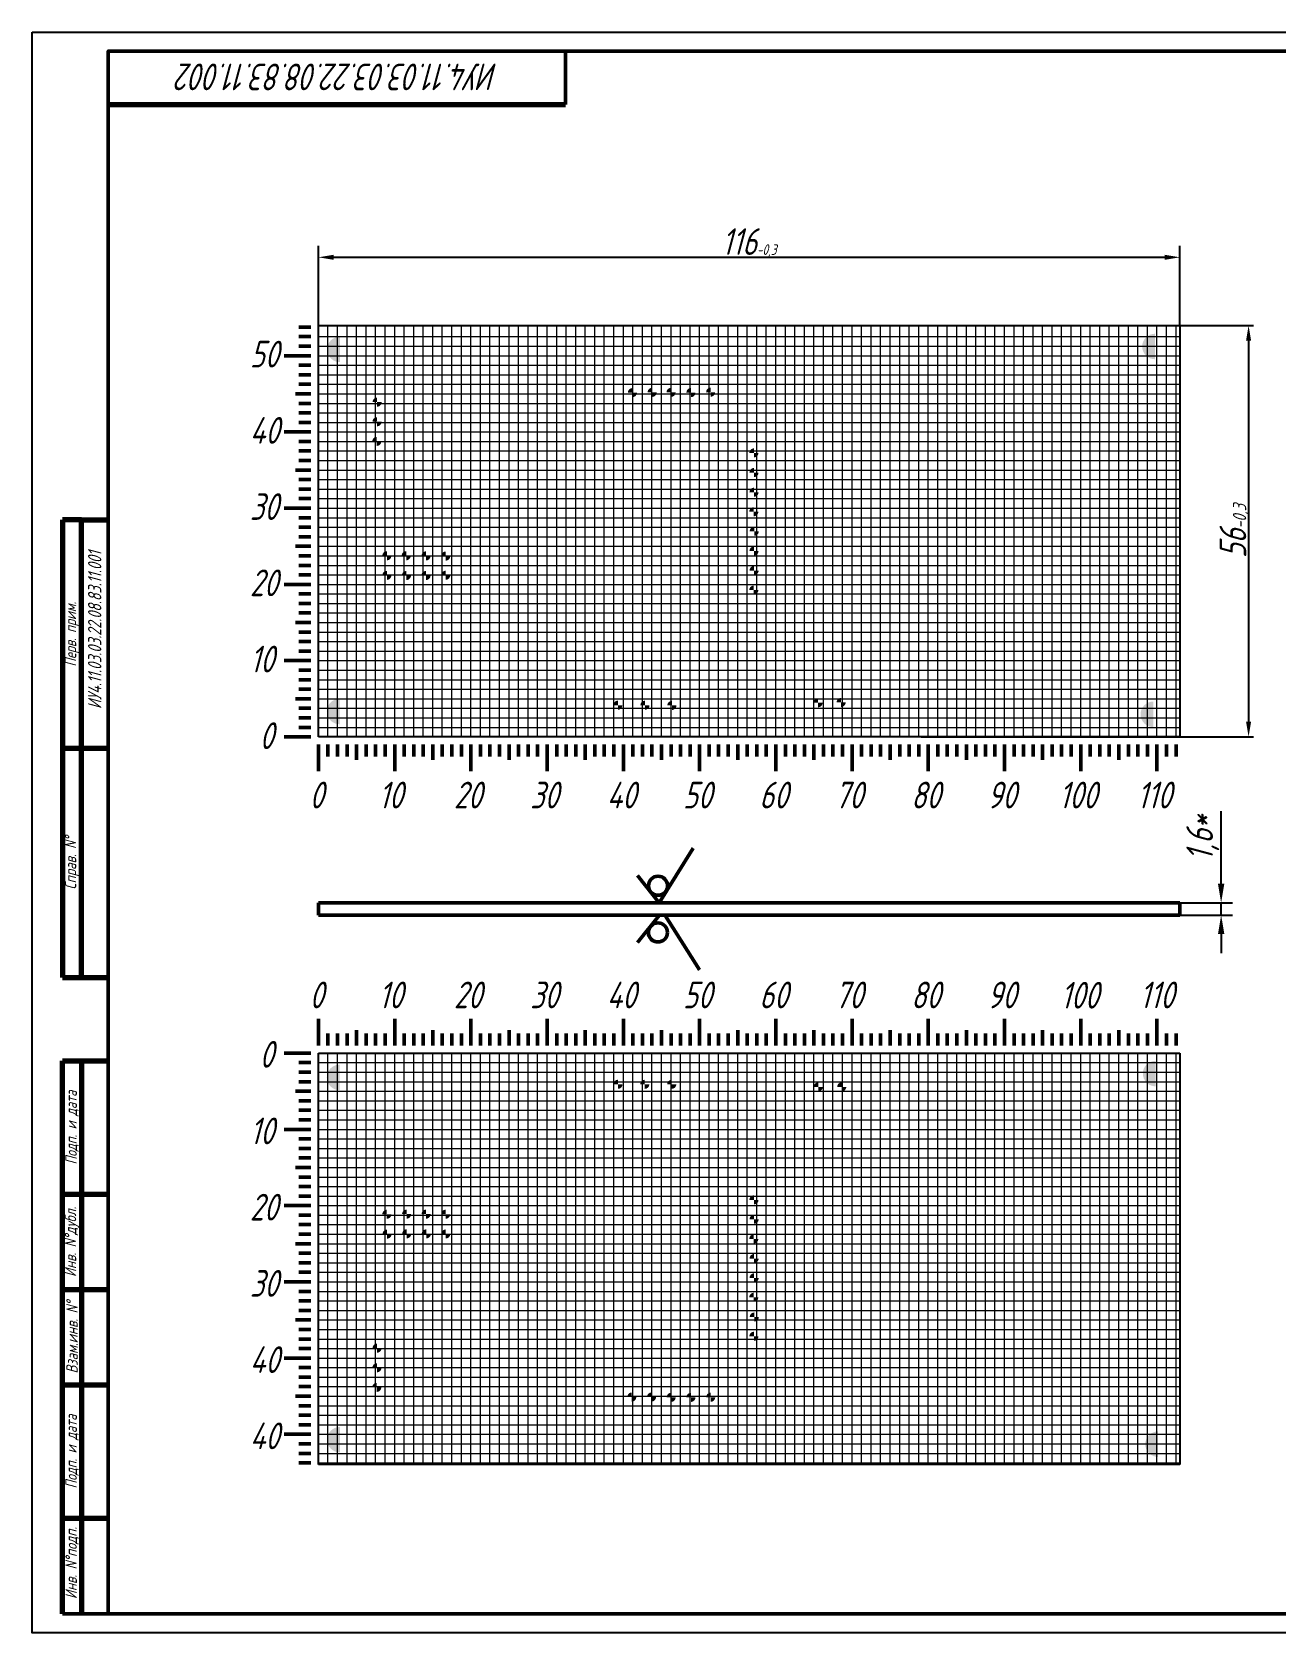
# Model space of a CAD drawing. Header units: millimetres. Extents: x -194 to 1085, y -28 to 392.
# Drawn here: x 490.9 to 817.3, y -28 to 392 of the extents above; entities that cross this region are included whole.
import ezdxf

# ---------------------------------------------------------------- set-up
doc = ezdxf.new("R2010")
doc.units = ezdxf.units.MM
doc.layers.add('FORM', color=5, linetype='Continuous')
doc.layers.add('Format', color=7, linetype='Continuous', lineweight=50)
doc.layers.add('Tonk', color=7, linetype='Continuous', lineweight=15)
doc.styles.get("Standard").update_dxf_attribs({"font": '', "width": 0.8, "oblique": 15})
doc.styles.get('Standard').set_extended_font_data('GOST type B')
doc.dimstyles.new('ISO-25', dxfattribs={"dimtxt": 3.5, "dimasz": 4, "dimexe": 1.25, "dimexo": 0, "dimtad": 1, "dimtxsty": 'Standard', "dimcen": 2.5, "dimadec": 0, "dimazin": 0, "dimtfac": 1, "dimtmove": 0, "dimatfit": 3, "dimfxl": 1, "dimarcsym": 0})
doc.dimstyles.new('Pre', dxfattribs={"dimtxt": 3.5, "dimasz": 1.5, "dimexe": 3, "dimexo": 0, "dimtad": 1, "dimtxsty": 'Standard', "dimcen": 2.5, "dimadec": 0, "dimazin": 0, "dimtfac": 1, "dimtmove": 0, "dimatfit": 3, "dimfxl": 1, "dimarcsym": 0})
picture_1 = doc.add_image_def('image1.jpg', size_in_pixel=(1317, 629))
picture_2 = doc.add_image_def('image2.jpg', size_in_pixel=(1317, 629))

# ---------------------------------------------------------------- blocks, each defined once
blk = doc.blocks.new('*D8')
at = {"color": 0, "lineweight": -2, "transparency": 16777216}
for p, q in [((802.95, 168.5), (802.95, 187.52)), ((792.11, 163.5), (805.95, 163.5)), ((792.11, 160.3), (805.95, 160.3)), ((802.95, 160.3), (802.95, 163.5)), ((802.95, 155.3), (802.95, 150.3))]:
    blk.add_line(p, q, dxfattribs=at)
at = {"color": 0, "transparency": 16777216}
for points in [[(802.12, 168.5), (803.79, 168.5), (802.95, 163.5)], [(802.12, 155.3), (803.79, 155.3), (802.95, 160.3)]]:
    blk.add_solid(points, dxfattribs=at)
at = {"layer": 'Defpoints', "color": 0, "transparency": 16777216}
for p in [(792.11, 163.5), (792.11, 160.3), (802.95, 160.3)]:
    blk.add_point(p, dxfattribs=at)
at = {"color": 0, "transparency": 16777216, "insert": (798.13, 180.51), "char_height": 3.5, "width": 5.1008, "attachment_point": 5, "rotation": 90}
blk.add_mtext('{\\H2x;1,6*}', dxfattribs=at)
blk = doc.blocks.new('*D10')
at = {"color": 0, "lineweight": -2, "transparency": 16777216}
for p, q in [((792.11, 314.98), (811.4, 314.98)), ((810.15, 310.98), (810.15, 211.04)), ((724.27, 207.04), (811.4, 207.04))]:
    blk.add_line(p, q, dxfattribs=at)
at = {"color": 0, "transparency": 16777216}
for points in [[(809.48, 310.98), (810.82, 310.98), (810.15, 314.98)], [(809.48, 211.04), (810.82, 211.04), (810.15, 207.04)]]:
    blk.add_solid(points, dxfattribs=at)
at = {"layer": 'Defpoints', "color": 0, "transparency": 16777216}
for p in [(792.11, 314.98), (724.27, 207.04), (810.15, 207.04)]:
    blk.add_point(p, dxfattribs=at)
at = {"color": 0, "transparency": 16777216, "insert": (806.03, 261.01), "char_height": 3.5, "width": 11.4971, "attachment_point": 5, "rotation": 90}
blk.add_mtext('{\\H2x;56\\H0.5x;\\S^ -0,3;}', dxfattribs=at)
blk = doc.blocks.new('*D14')
at = {"color": 0, "lineweight": -2, "transparency": 16777216}
for p, q in [((566.11, 314.98), (566.11, 335.85)), ((570.11, 332.85), (788.11, 332.85)), ((792.11, 314.98), (792.11, 335.85))]:
    blk.add_line(p, q, dxfattribs=at)
at = {"color": 0, "transparency": 16777216}
for points in [[(570.11, 333.52), (570.11, 332.19), (566.11, 332.85)], [(788.11, 333.52), (788.11, 332.19), (792.11, 332.85)]]:
    blk.add_solid(points, dxfattribs=at)
at = {"layer": 'Defpoints', "color": 0, "transparency": 16777216}
for p in [(792.11, 332.85), (566.11, 314.98), (792.11, 314.98)]:
    blk.add_point(p, dxfattribs=at)
at = {"color": 0, "transparency": 16777216, "insert": (679.11, 336.98), "char_height": 3.5, "width": 8.5641, "attachment_point": 5}
blk.add_mtext('{\\H2x;116\\H0.4x;\\S^ -0,3;}', dxfattribs=at)

msp = doc.modelspace()

# ---------------------------------------------------------------- hatches: boundary and pattern name
at = {"true_color": 0x000000}
h = msp.add_hatch(color=18, dxfattribs=at)
h.dxf.hatch_style = 1
h.paths.add_polyline_path([(571.717, 312.045, 0.4142136), (568.372, 308.7), (571.717, 308.7)])
h.paths.add_polyline_path([(571.717, 308.7), (568.372, 308.7, 0.4142136), (571.717, 305.354)])
h = msp.add_hatch(color=18, dxfattribs=at)
h.dxf.hatch_style = 1
h.paths.add_polyline_path([(785.58, 312.803, 0.4142136), (782.235, 309.457), (785.58, 309.457)])
h.paths.add_polyline_path([(785.58, 309.457), (782.235, 309.457, 0.4142136), (785.58, 306.112)])
h = msp.add_hatch(color=18, dxfattribs=at)
h.dxf.hatch_style = 1
h.paths.add_polyline_path([(648.48, 298.544, 0.4142136), (647.292, 297.355), (648.48, 297.355)])
h.paths.add_polyline_path([(649.668, 297.355), (648.48, 297.355), (648.48, 296.167, 0.4142136)])
h = msp.add_hatch(color=18, dxfattribs=at)
h.dxf.hatch_style = 1
h.paths.add_polyline_path([(653.645, 298.61, 0.4142136), (652.457, 297.422), (653.645, 297.422)])
h.paths.add_polyline_path([(654.834, 297.422), (653.645, 297.422), (653.645, 296.234, 0.4142136)])
h = msp.add_hatch(color=18, dxfattribs=at)
h.dxf.hatch_style = 1
h.paths.add_polyline_path([(658.611, 298.61, 0.4142136), (657.423, 297.422), (658.611, 297.422)])
h.paths.add_polyline_path([(659.8, 297.422), (658.611, 297.422), (658.611, 296.234, 0.4142136)])
h = msp.add_hatch(color=18, dxfattribs=at)
h.dxf.hatch_style = 1
h.paths.add_polyline_path([(663.844, 298.544, 0.4142136), (662.655, 297.355), (663.844, 297.355)])
h.paths.add_polyline_path([(665.032, 297.355), (663.844, 297.355), (663.844, 296.167, 0.4142136)])
h = msp.add_hatch(color=18, dxfattribs=at)
h.dxf.hatch_style = 1
h.paths.add_polyline_path([(669.013, 298.655, 0.4142136), (667.824, 297.467), (669.013, 297.467)])
h.paths.add_polyline_path([(670.201, 297.467), (669.013, 297.467), (669.013, 296.278, 0.4142136)])
h = msp.add_hatch(color=18, dxfattribs=at)
h.dxf.hatch_style = 1
h.paths.add_polyline_path([(581.503, 296.045, 0.4142136), (580.314, 294.856), (581.503, 294.856)])
h.paths.add_polyline_path([(582.691, 294.856), (581.503, 294.856), (581.503, 293.668, 0.4142136)])
h = msp.add_hatch(color=18, dxfattribs=at)
h.dxf.hatch_style = 1
h.paths.add_polyline_path([(581.467, 290.909, 0.4142136), (580.279, 289.72), (581.467, 289.72)])
h.paths.add_polyline_path([(582.656, 289.72), (581.467, 289.72), (581.467, 288.532, 0.4142136)])
h = msp.add_hatch(color=18, dxfattribs=at)
h.dxf.hatch_style = 1
h.paths.add_polyline_path([(581.408, 285.753, 0.4142136), (580.219, 284.565), (581.408, 284.565)])
h.paths.add_polyline_path([(582.596, 284.565), (581.408, 284.565), (581.408, 283.377, 0.4142136)])
h = msp.add_hatch(color=18, dxfattribs=at)
h.dxf.hatch_style = 1
h.paths.add_polyline_path([(680.361, 282.728, 0.4142136), (679.172, 281.54), (680.361, 281.54)])
h.paths.add_polyline_path([(681.549, 281.54), (680.361, 281.54), (680.361, 280.351, 0.4142136)])
h = msp.add_hatch(color=18, dxfattribs=at)
h.dxf.hatch_style = 1
h.paths.add_polyline_path([(680.383, 277.585, 0.4142136), (679.194, 276.396), (680.383, 276.396)])
h.paths.add_polyline_path([(681.571, 276.396), (680.383, 276.396), (680.383, 275.208, 0.4142136)])
h = msp.add_hatch(color=18, dxfattribs=at)
h.dxf.hatch_style = 1
h.paths.add_polyline_path([(680.383, 272.419, 0.4142136), (679.194, 271.23), (680.383, 271.23)])
h.paths.add_polyline_path([(681.571, 271.23), (680.383, 271.23), (680.383, 270.042, 0.4142136)])
h = msp.add_hatch(color=18, dxfattribs=at)
h.dxf.hatch_style = 1
h.paths.add_polyline_path([(680.338, 267.292, 0.4142136), (679.15, 266.104), (680.338, 266.104)])
h.paths.add_polyline_path([(681.526, 266.104), (680.338, 266.104), (680.338, 264.915, 0.4142136)])
h = msp.add_hatch(color=18, dxfattribs=at)
h.dxf.hatch_style = 1
h.paths.add_polyline_path([(680.449, 262.165, 0.4142136), (679.261, 260.977), (680.449, 260.977)])
h.paths.add_polyline_path([(681.638, 260.977), (680.449, 260.977), (680.449, 259.789, 0.4142136)])
h = msp.add_hatch(color=18, dxfattribs=at)
h.dxf.hatch_style = 1
h.paths.add_polyline_path([(680.383, 256.995, 0.4142136), (679.194, 255.807), (680.383, 255.807)])
h.paths.add_polyline_path([(681.571, 255.807), (680.383, 255.807), (680.383, 254.619, 0.4142136)])
h = msp.add_hatch(color=18, dxfattribs=at)
h.dxf.hatch_style = 1
h.paths.add_polyline_path([(584.051, 255.739, 0.4142136), (582.862, 254.55), (584.051, 254.55)])
h.paths.add_polyline_path([(585.239, 254.55), (584.051, 254.55), (584.051, 253.362, 0.4142136)])
h = msp.add_hatch(color=18, dxfattribs=at)
h.dxf.hatch_style = 1
h.paths.add_polyline_path([(589.119, 255.739, 0.4142136), (587.93, 254.55), (589.119, 254.55)])
h.paths.add_polyline_path([(590.307, 254.55), (589.119, 254.55), (589.119, 253.362, 0.4142136)])
h = msp.add_hatch(color=18, dxfattribs=at)
h.dxf.hatch_style = 1
h.paths.add_polyline_path([(594.328, 255.703, 0.4142136), (593.14, 254.515), (594.328, 254.515)])
h.paths.add_polyline_path([(595.517, 254.515), (594.328, 254.515), (594.328, 253.326, 0.4142136)])
h = msp.add_hatch(color=18, dxfattribs=at)
h.dxf.hatch_style = 1
h.paths.add_polyline_path([(599.503, 255.668, 0.4142136), (598.314, 254.479), (599.503, 254.479)])
h.paths.add_polyline_path([(600.691, 254.479), (599.503, 254.479), (599.503, 253.291, 0.4142136)])
h = msp.add_hatch(color=18, dxfattribs=at)
h.dxf.hatch_style = 1
h.paths.add_polyline_path([(584.051, 250.602, 0.4142136), (582.862, 249.413), (584.051, 249.413)])
h.paths.add_polyline_path([(585.239, 249.413), (584.051, 249.413), (584.051, 248.225, 0.4142136)])
h = msp.add_hatch(color=18, dxfattribs=at)
h.dxf.hatch_style = 1
h.paths.add_polyline_path([(589.189, 250.566, 0.4142136), (588.001, 249.378), (589.189, 249.378)])
h.paths.add_polyline_path([(590.378, 249.378), (589.189, 249.378), (589.189, 248.19, 0.4142136)])
h = msp.add_hatch(color=18, dxfattribs=at)
h.dxf.hatch_style = 1
h.paths.add_polyline_path([(594.328, 250.566, 0.4142136), (593.14, 249.378), (594.328, 249.378)])
h.paths.add_polyline_path([(595.517, 249.378), (594.328, 249.378), (594.328, 248.19, 0.4142136)])
h = msp.add_hatch(color=18, dxfattribs=at)
h.dxf.hatch_style = 1
h.paths.add_polyline_path([(599.503, 250.637, 0.4142136), (598.314, 249.449), (599.503, 249.449)])
h.paths.add_polyline_path([(600.691, 249.449), (599.503, 249.449), (599.503, 248.26, 0.4142136)])
h = msp.add_hatch(color=18, dxfattribs=at)
h.dxf.hatch_style = 1
h.paths.add_polyline_path([(680.405, 251.868, 0.4142136), (679.217, 250.679), (680.405, 250.679)])
h.paths.add_polyline_path([(681.593, 250.679), (680.405, 250.679), (680.405, 249.491, 0.4142136)])
h = msp.add_hatch(color=18, dxfattribs=at)
h.dxf.hatch_style = 1
h.paths.add_polyline_path([(680.338, 246.746, 0.4142136), (679.15, 245.558), (680.338, 245.558)])
h.paths.add_polyline_path([(681.527, 245.558), (680.338, 245.558), (680.338, 244.369, 0.4142136)])
h = msp.add_hatch(color=18, dxfattribs=at)
h.dxf.hatch_style = 1
h.paths.add_polyline_path([(571.644, 217.051, 0.4142136), (568.299, 213.706), (571.644, 213.706)])
h.paths.add_polyline_path([(571.644, 213.706), (568.299, 213.706, 0.4142136), (571.644, 210.36)])
h = msp.add_hatch(color=18, dxfattribs=at)
h.dxf.hatch_style = 1
h.paths.add_polyline_path([(644.657, 216.54, 0.4142136), (643.469, 215.351), (644.657, 215.351)])
h.paths.add_polyline_path([(645.845, 215.351), (644.657, 215.351), (644.657, 214.163, 0.4142136)])
h = msp.add_hatch(color=18, dxfattribs=at)
h.dxf.hatch_style = 1
h.paths.add_polyline_path([(651.78, 216.54, 0.4142136), (650.592, 215.351), (651.78, 215.351)])
h.paths.add_polyline_path([(652.968, 215.351), (651.78, 215.351), (651.78, 214.163, 0.4142136)])
h = msp.add_hatch(color=18, dxfattribs=at)
h.dxf.hatch_style = 1
h.paths.add_polyline_path([(658.837, 216.473, 0.4142136), (657.648, 215.285), (658.837, 215.285)])
h.paths.add_polyline_path([(660.025, 215.285), (658.837, 215.285), (658.837, 214.096, 0.4142136)])
h = msp.add_hatch(color=18, dxfattribs=at)
h.dxf.hatch_style = 1
h.paths.add_polyline_path([(697.192, 217.188, 0.4142136), (696.003, 215.999), (697.192, 215.999)])
h.paths.add_polyline_path([(698.38, 215.999), (697.192, 215.999), (697.192, 214.811, 0.4142136)])
h = msp.add_hatch(color=18, dxfattribs=at)
h.dxf.hatch_style = 1
h.paths.add_polyline_path([(703.252, 217.277, 0.4142136), (702.064, 216.088), (703.252, 216.088)])
h.paths.add_polyline_path([(704.441, 216.088), (703.252, 216.088), (703.252, 214.9, 0.4142136)])
h = msp.add_hatch(color=18, dxfattribs=at)
h.dxf.hatch_style = 1
h.paths.add_polyline_path([(785.142, 216.311, 0.4142136), (781.797, 212.965), (785.142, 212.965)])
h.paths.add_polyline_path([(785.142, 212.965), (781.797, 212.965, 0.4142136), (785.142, 209.62)])
h = msp.add_hatch(color=18, dxfattribs=at)
h.dxf.hatch_style = 1
h.paths.add_polyline_path([(785.749, 122.052, 0.4142136), (782.403, 118.707), (785.749, 118.707)])
h.paths.add_polyline_path([(785.749, 118.707), (782.403, 118.707, 0.4142136), (785.749, 115.361)])
h = msp.add_hatch(color=18, dxfattribs=at)
h.dxf.hatch_style = 1
h.paths.add_polyline_path([(571.642, 121.061, 0.4142136), (568.296, 117.715), (571.642, 117.715)])
h.paths.add_polyline_path([(571.642, 117.715), (568.296, 117.715, 0.4142136), (571.642, 114.37)])
h = msp.add_hatch(color=18, dxfattribs=at)
h.dxf.hatch_style = 1
h.paths.add_polyline_path([(644.69, 117.084, 0.4142136), (643.502, 115.895), (644.69, 115.895)])
h.paths.add_polyline_path([(645.879, 115.895), (644.69, 115.895), (644.69, 114.707, 0.4142136)])
h = msp.add_hatch(color=18, dxfattribs=at)
h.dxf.hatch_style = 1
h.paths.add_polyline_path([(651.726, 117.084, 0.4142136), (650.537, 115.895), (651.726, 115.895)])
h.paths.add_polyline_path([(652.914, 115.895), (651.726, 115.895), (651.726, 114.707, 0.4142136)])
h = msp.add_hatch(color=18, dxfattribs=at)
h.dxf.hatch_style = 1
h.paths.add_polyline_path([(658.797, 117.084, 0.4142136), (657.608, 115.895), (658.797, 115.895)])
h.paths.add_polyline_path([(659.985, 115.895), (658.797, 115.895), (658.797, 114.707, 0.4142136)])
h = msp.add_hatch(color=18, dxfattribs=at)
h.dxf.hatch_style = 1
h.paths.add_polyline_path([(697.257, 116.406, 0.4142136), (696.069, 115.218), (697.257, 115.218)])
h.paths.add_polyline_path([(698.446, 115.218), (697.257, 115.218), (697.257, 114.03, 0.4142136)])
h = msp.add_hatch(color=18, dxfattribs=at)
h.dxf.hatch_style = 1
h.paths.add_polyline_path([(703.404, 116.406, 0.4142136), (702.216, 115.218), (703.404, 115.218)])
h.paths.add_polyline_path([(704.593, 115.218), (703.404, 115.218), (703.404, 114.03, 0.4142136)])
h = msp.add_hatch(color=18, dxfattribs=at)
h.dxf.hatch_style = 1
h.paths.add_polyline_path([(680.374, 86.776, 0.4142136), (679.186, 85.587), (680.374, 85.587)])
h.paths.add_polyline_path([(681.563, 85.587), (680.374, 85.587), (680.374, 84.399, 0.4142136)])
h = msp.add_hatch(color=18, dxfattribs=at)
h.dxf.hatch_style = 1
h.paths.add_polyline_path([(584.041, 82.983, 0.4142136), (582.853, 81.795), (584.041, 81.795)])
h.paths.add_polyline_path([(585.23, 81.795), (584.041, 81.795), (584.041, 80.606, 0.4142136)])
h = msp.add_hatch(color=18, dxfattribs=at)
h.dxf.hatch_style = 1
h.paths.add_polyline_path([(589.23, 83.027, 0.4142136), (588.041, 81.839), (589.23, 81.839)])
h.paths.add_polyline_path([(590.418, 81.839), (589.23, 81.839), (589.23, 80.651, 0.4142136)])
h = msp.add_hatch(color=18, dxfattribs=at)
h.dxf.hatch_style = 1
h.paths.add_polyline_path([(594.352, 83.027, 0.4142136), (593.163, 81.839), (594.352, 81.839)])
h.paths.add_polyline_path([(595.54, 81.839), (594.352, 81.839), (594.352, 80.651, 0.4142136)])
h = msp.add_hatch(color=18, dxfattribs=at)
h.dxf.hatch_style = 1
h.paths.add_polyline_path([(599.496, 83.005, 0.4142136), (598.307, 81.817), (599.496, 81.817)])
h.paths.add_polyline_path([(600.684, 81.817), (599.496, 81.817), (599.496, 80.628, 0.4142136)])
h = msp.add_hatch(color=18, dxfattribs=at)
h.dxf.hatch_style = 1
h.paths.add_polyline_path([(680.409, 81.687, 0.4142136), (679.221, 80.499), (680.409, 80.499)])
h.paths.add_polyline_path([(681.598, 80.499), (680.409, 80.499), (680.409, 79.311, 0.4142136)])
h = msp.add_hatch(color=18, dxfattribs=at)
h.dxf.hatch_style = 1
h.paths.add_polyline_path([(584.108, 77.796, 0.4142136), (582.92, 76.608), (584.108, 76.608)])
h.paths.add_polyline_path([(585.297, 76.608), (584.108, 76.608), (584.108, 75.42, 0.4142136)])
h = msp.add_hatch(color=18, dxfattribs=at)
h.dxf.hatch_style = 1
h.paths.add_polyline_path([(589.274, 77.863, 0.4142136), (588.086, 76.675), (589.274, 76.675)])
h.paths.add_polyline_path([(590.463, 76.675), (589.274, 76.675), (589.274, 75.486, 0.4142136)])
h = msp.add_hatch(color=18, dxfattribs=at)
h.dxf.hatch_style = 1
h.paths.add_polyline_path([(594.396, 77.841, 0.4142136), (593.208, 76.653), (594.396, 76.653)])
h.paths.add_polyline_path([(595.585, 76.653), (594.396, 76.653), (594.396, 75.464, 0.4142136)])
h = msp.add_hatch(color=18, dxfattribs=at)
h.dxf.hatch_style = 1
h.paths.add_polyline_path([(599.496, 77.819, 0.4142136), (598.307, 76.63), (599.496, 76.63)])
h.paths.add_polyline_path([(600.684, 76.63), (599.496, 76.63), (599.496, 75.442, 0.4142136)])
h = msp.add_hatch(color=18, dxfattribs=at)
h.dxf.hatch_style = 1
h.paths.add_polyline_path([(680.338, 76.537, 0.4142136), (679.15, 75.349), (680.338, 75.349)])
h.paths.add_polyline_path([(681.526, 75.349), (680.338, 75.349), (680.338, 74.161, 0.4142136)])
h = msp.add_hatch(color=18, dxfattribs=at)
h.dxf.hatch_style = 1
h.paths.add_polyline_path([(680.409, 71.378, 0.4142136), (679.22, 70.19), (680.409, 70.19)])
h.paths.add_polyline_path([(681.597, 70.19), (680.409, 70.19), (680.409, 69.001, 0.4142136)])
h = msp.add_hatch(color=18, dxfattribs=at)
h.dxf.hatch_style = 1
h.paths.add_polyline_path([(680.409, 66.299, 0.4142136), (679.22, 65.11), (680.409, 65.11)])
h.paths.add_polyline_path([(681.597, 65.11), (680.409, 65.11), (680.409, 63.922, 0.4142136)])
h = msp.add_hatch(color=18, dxfattribs=at)
h.dxf.hatch_style = 1
h.paths.add_polyline_path([(680.338, 61.22, 0.4142136), (679.149, 60.031), (680.338, 60.031)])
h.paths.add_polyline_path([(681.526, 60.031), (680.338, 60.031), (680.338, 58.843, 0.4142136)])
h = msp.add_hatch(color=18, dxfattribs=at)
h.dxf.hatch_style = 1
h.paths.add_polyline_path([(680.46, 56.041, 0.4142136), (679.271, 54.853), (680.46, 54.853)])
h.paths.add_polyline_path([(681.648, 54.853), (680.46, 54.853), (680.46, 53.665, 0.4142136)])
h = msp.add_hatch(color=18, dxfattribs=at)
h.dxf.hatch_style = 1
h.paths.add_polyline_path([(680.348, 50.977, 0.4142136), (679.16, 49.788), (680.348, 49.788)])
h.paths.add_polyline_path([(681.537, 49.788), (680.348, 49.788), (680.348, 48.6, 0.4142136)])
h = msp.add_hatch(color=18, dxfattribs=at)
h.dxf.hatch_style = 1
h.paths.add_polyline_path([(581.49, 47.867, 0.4142136), (580.301, 46.678), (581.49, 46.678)])
h.paths.add_polyline_path([(582.678, 46.678), (581.49, 46.678), (581.49, 45.49, 0.4142136)])
h = msp.add_hatch(color=18, dxfattribs=at)
h.dxf.hatch_style = 1
h.paths.add_polyline_path([(581.445, 42.723, 0.4142136), (580.257, 41.535), (581.445, 41.535)])
h.paths.add_polyline_path([(582.634, 41.535), (581.445, 41.535), (581.445, 40.346, 0.4142136)])
h = msp.add_hatch(color=18, dxfattribs=at)
h.dxf.hatch_style = 1
h.paths.add_polyline_path([(581.401, 37.585, 0.4142136), (580.212, 36.396), (581.401, 36.396)])
h.paths.add_polyline_path([(582.589, 36.396), (581.401, 36.396), (581.401, 35.208, 0.4142136)])
h = msp.add_hatch(color=18, dxfattribs=at)
h.dxf.hatch_style = 1
h.paths.add_polyline_path([(648.314, 35.044, 0.4142136), (647.126, 33.856), (648.314, 33.856)])
h.paths.add_polyline_path([(649.503, 33.856), (648.314, 33.856), (648.314, 32.668, 0.4142136)])
h = msp.add_hatch(color=18, dxfattribs=at)
h.dxf.hatch_style = 1
h.paths.add_polyline_path([(653.496, 35.044, 0.4142136), (652.307, 33.856), (653.496, 33.856)])
h.paths.add_polyline_path([(654.684, 33.856), (653.496, 33.856), (653.496, 32.668, 0.4142136)])
h = msp.add_hatch(color=18, dxfattribs=at)
h.dxf.hatch_style = 1
h.paths.add_polyline_path([(658.632, 34.955, 0.4142136), (657.444, 33.767), (658.632, 33.767)])
h.paths.add_polyline_path([(659.821, 33.767), (658.632, 33.767), (658.632, 32.579, 0.4142136)])
h = msp.add_hatch(color=18, dxfattribs=at)
h.dxf.hatch_style = 1
h.paths.add_polyline_path([(663.836, 34.955, 0.4142136), (662.648, 33.767), (663.836, 33.767)])
h.paths.add_polyline_path([(665.024, 33.767), (663.836, 33.767), (663.836, 32.579, 0.4142136)])
h = msp.add_hatch(color=18, dxfattribs=at)
h.dxf.hatch_style = 1
h.paths.add_polyline_path([(669.025, 34.985, 0.4142136), (667.837, 33.796), (669.025, 33.796)])
h.paths.add_polyline_path([(670.214, 33.796), (669.025, 33.796), (669.025, 32.608, 0.4142136)])
h = msp.add_hatch(color=18, dxfattribs=at)
h.dxf.hatch_style = 1
h.paths.add_polyline_path([(571.728, 26.015, 0.4142136), (568.383, 22.669), (571.728, 22.669)])
h.paths.add_polyline_path([(571.728, 22.669), (568.383, 22.669, 0.4142136), (571.728, 19.324)])
h = msp.add_hatch(color=18, dxfattribs=at)
h.dxf.hatch_style = 1
h.paths.add_polyline_path([(786.387, 24.834, 0.4142136), (783.041, 21.488), (786.387, 21.488)])
h.paths.add_polyline_path([(786.387, 21.488), (783.041, 21.488, 0.4142136), (786.387, 18.143)])

# ---------------------------------------------------------------- linework, layer by layer
at = {"color": 7, "lineweight": 5, "true_color": 0xffffff}
for p, q in [((566.107, 312.043), (792.107, 312.043)), ((566.107, 309.543), (792.107, 309.543)), ((566.107, 307.043), (792.107, 307.043)), ((566.107, 304.543), (792.107, 304.543)), ((566.107, 302.043), (792.107, 302.043)), ((566.107, 299.543), (792.107, 299.543)), ((566.107, 297.043), (792.107, 297.043)), ((566.107, 294.543), (792.107, 294.543)), ((566.107, 292.043), (792.107, 292.043)), ((566.107, 289.543), (792.107, 289.543)), ((566.107, 287.043), (792.107, 287.043)), ((566.107, 284.543), (792.107, 284.543)), ((566.107, 282.043), (792.107, 282.043)), ((566.107, 279.543), (792.107, 279.543)), ((566.107, 277.043), (792.107, 277.043)), ((566.107, 274.543), (792.107, 274.543)), ((566.107, 272.043), (792.107, 272.043)), ((566.107, 269.543), (792.107, 269.543)), ((566.107, 267.043), (792.107, 267.043)), ((566.107, 264.543), (792.107, 264.543)), ((566.107, 262.043), (792.107, 262.043)), ((566.107, 259.543), (792.107, 259.543)), ((566.107, 257.043), (792.107, 257.043)), ((566.107, 254.543), (792.107, 254.543)), ((566.107, 252.043), (792.107, 252.043)), ((566.107, 249.543), (792.107, 249.543)), ((566.107, 247.043), (792.107, 247.043)), ((566.107, 244.543), (792.107, 244.543)), ((566.107, 242.043), (792.107, 242.043)), ((566.107, 239.543), (792.107, 239.543)), ((566.107, 237.043), (792.107, 237.043)), ((566.107, 234.543), (792.107, 234.543)), ((566.107, 232.043), (792.107, 232.043)), ((566.107, 229.543), (792.107, 229.543)), ((566.107, 227.043), (792.107, 227.043)), ((566.107, 224.543), (792.107, 224.543)), ((566.107, 222.043), (792.107, 222.043)), ((566.107, 219.543), (792.107, 219.543)), ((566.107, 217.043), (792.107, 217.043)), ((566.107, 214.543), (792.107, 214.543)), ((566.107, 212.043), (792.107, 212.043)), ((566.107, 209.543), (792.107, 209.543)), ((566.107, 121.577), (792.107, 121.577)), ((566.107, 119.077), (792.107, 119.077)), ((566.107, 116.577), (792.107, 116.577)), ((566.107, 114.077), (792.107, 114.077)), ((566.107, 111.577), (792.107, 111.577)), ((566.107, 109.077), (792.107, 109.077)), ((566.107, 106.577), (792.107, 106.577)), ((566.107, 104.077), (792.107, 104.077)), ((566.107, 101.577), (792.107, 101.577)), ((566.107, 99.077), (792.107, 99.077)), ((566.107, 96.577), (792.107, 96.577)), ((566.107, 94.077), (792.107, 94.077)), ((566.107, 91.577), (792.107, 91.577)), ((566.107, 89.077), (792.107, 89.077)), ((566.107, 86.577), (792.107, 86.577)), ((566.107, 84.077), (792.107, 84.077)), ((566.107, 81.577), (792.107, 81.577)), ((566.107, 79.077), (792.107, 79.077)), ((566.107, 79.077), (792.107, 79.077)), ((566.107, 76.577), (792.107, 76.577)), ((566.107, 74.077), (792.107, 74.077)), ((566.107, 71.577), (792.107, 71.577)), ((566.107, 69.077), (792.107, 69.077)), ((566.107, 66.577), (792.107, 66.577)), ((566.107, 64.077), (792.107, 64.077)), ((566.107, 61.577), (792.107, 61.577)), ((566.107, 59.077), (792.107, 59.077)), ((566.107, 56.577), (792.107, 56.577)), ((566.107, 54.077), (792.107, 54.077)), ((566.107, 51.577), (792.107, 51.577)), ((566.107, 49.077), (792.107, 49.077)), ((566.107, 46.577), (792.107, 46.577)), ((566.107, 44.077), (792.107, 44.077)), ((566.107, 41.577), (792.107, 41.577)), ((566.107, 39.077), (792.107, 39.077)), ((566.107, 36.577), (792.107, 36.577)), ((566.107, 34.077), (792.107, 34.077)), ((566.107, 31.577), (792.107, 31.577)), ((566.107, 29.077), (792.107, 29.077)), ((566.107, 26.577), (792.107, 26.577)), ((566.107, 24.077), (792.107, 24.077)), ((566.107, 21.577), (792.107, 21.577)), ((566.107, 19.077), (792.107, 19.077)), ((566.107, 16.577), (792.107, 16.577))]:
    msp.add_line(p, q, dxfattribs=at)
at = {"layer": 'FORM', "color": 0, "ltscale": 0.01}
for p, q in [((510.948, 144.456), (510.948, 264.456)), ((510.948, 204.456), (510.948, 144.456)), ((510.948, 121.956), (510.948, 86.956)), ((510.948, 61.956), (510.948, 34.956)), ((510.948, 1.956), (510.948, -23.044))]:
    msp.add_line(p, q, dxfattribs=at)
msp.add_lwpolyline([(490.948, 391.956), (1084.948, 391.956), (1084.948, -28.044), (490.948, -28.044)], close=True, dxfattribs=at)
at = {"layer": 'Format', "color": 0, "ltscale": 0.01}
msp.add_line((510.948, -23.044), (510.948, 386.956), dxfattribs=at)
at = {"layer": 'Format'}
for p, q in [((630.948, 372.956), (630.948, 386.956)), ((560.976, 314.543), (564.107, 314.543)), ((560.976, 312.043), (564.107, 312.043)), ((557.107, 307.043), (564.107, 307.043)), ((560.976, 309.543), (564.107, 309.543)), ((560.976, 304.543), (564.107, 304.543)), ((560.976, 302.043), (564.107, 302.043)), ((560.976, 299.543), (564.107, 299.543)), ((560.107, 297.043), (564.107, 297.043)), ((560.976, 294.543), (564.107, 294.543)), ((560.976, 292.043), (564.107, 292.043)), ((557.107, 287.043), (564.107, 287.043)), ((560.976, 289.543), (564.107, 289.543)), ((560.976, 284.543), (564.107, 284.543)), ((560.976, 282.043), (564.107, 282.043)), ((560.976, 279.543), (564.107, 279.543)), ((560.107, 277.043), (564.107, 277.043)), ((560.976, 274.543), (564.107, 274.543)), ((560.976, 272.043), (564.107, 272.043)), ((560.976, 269.543), (564.107, 269.543)), ((557.107, 267.043), (564.107, 267.043)), ((560.976, 264.543), (564.107, 264.543)), ((560.976, 262.043), (564.107, 262.043)), ((560.107, 257.043), (564.107, 257.043)), ((560.976, 259.543), (564.107, 259.543)), ((560.976, 254.543), (564.107, 254.543)), ((560.976, 252.043), (564.107, 252.043)), ((560.976, 249.543), (564.107, 249.543)), ((557.107, 247.043), (564.107, 247.043)), ((560.976, 244.543), (564.107, 244.543)), ((560.976, 242.043), (564.107, 242.043)), ((560.976, 239.543), (564.107, 239.543)), ((560.107, 237.043), (564.107, 237.043)), ((560.976, 234.543), (564.107, 234.543)), ((560.976, 232.043), (564.107, 232.043)), ((557.107, 227.043), (564.107, 227.043)), ((560.976, 229.543), (564.107, 229.543)), ((560.976, 224.543), (564.107, 224.543)), ((560.976, 222.043), (564.107, 222.043)), ((560.976, 219.543), (564.107, 219.543)), ((560.107, 217.043), (564.107, 217.043)), ((560.976, 214.543), (564.107, 214.543)), ((560.976, 212.043), (564.107, 212.043)), ((564.107, 207.043), (557.107, 207.043)), ((560.976, 209.543), (564.107, 209.543)), ((566.107, 198.043), (566.107, 205.043)), ((568.607, 201.912), (568.607, 205.043)), ((571.107, 201.912), (571.107, 205.043)), ((573.607, 201.912), (573.607, 205.043)), ((576.107, 201.043), (576.107, 205.043)), ((578.607, 201.912), (578.607, 205.043)), ((581.107, 201.912), (581.107, 205.043)), ((583.607, 201.912), (583.607, 205.043)), ((586.107, 198.043), (586.107, 205.043)), ((588.607, 201.912), (588.607, 205.043)), ((591.107, 201.912), (591.107, 205.043)), ((593.607, 201.912), (593.607, 205.043)), ((596.107, 201.043), (596.107, 205.043)), ((598.607, 201.912), (598.607, 205.043)), ((601.107, 201.912), (601.107, 205.043)), ((603.607, 201.912), (603.607, 205.043)), ((606.107, 198.043), (606.107, 205.043)), ((608.607, 201.912), (608.607, 205.043)), ((611.107, 201.912), (611.107, 205.043)), ((613.607, 201.912), (613.607, 205.043)), ((616.107, 201.043), (616.107, 205.043)), ((618.607, 201.912), (618.607, 205.043)), ((621.107, 201.912), (621.107, 205.043)), ((623.607, 201.912), (623.607, 205.043)), ((626.107, 198.043), (626.107, 205.043)), ((628.607, 201.912), (628.607, 205.043)), ((631.107, 201.912), (631.107, 205.043)), ((633.607, 201.912), (633.607, 205.043)), ((636.107, 201.043), (636.107, 205.043)), ((638.607, 201.912), (638.607, 205.043)), ((641.107, 201.912), (641.107, 205.043)), ((643.607, 201.912), (643.607, 205.043)), ((646.107, 198.043), (646.107, 205.043)), ((648.607, 201.912), (648.607, 205.043)), ((651.107, 201.912), (651.107, 205.043)), ((653.607, 201.912), (653.607, 205.043)), ((656.107, 201.043), (656.107, 205.043)), ((658.607, 201.912), (658.607, 205.043)), ((661.107, 201.912), (661.107, 205.043)), ((663.607, 201.912), (663.607, 205.043)), ((666.107, 198.043), (666.107, 205.043)), ((668.607, 201.912), (668.607, 205.043)), ((671.107, 201.912), (671.107, 205.043)), ((673.607, 201.912), (673.607, 205.043)), ((676.107, 201.043), (676.107, 205.043)), ((678.607, 201.912), (678.607, 205.043)), ((681.107, 201.912), (681.107, 205.043)), ((683.607, 201.912), (683.607, 205.043)), ((686.107, 198.043), (686.107, 205.043)), ((688.607, 201.912), (688.607, 205.043)), ((691.107, 201.912), (691.107, 205.043)), ((693.607, 201.912), (693.607, 205.043)), ((696.107, 201.043), (696.107, 205.043)), ((698.607, 201.912), (698.607, 205.043)), ((701.107, 201.912), (701.107, 205.043)), ((703.607, 201.912), (703.607, 205.043)), ((706.107, 198.043), (706.107, 205.043)), ((708.607, 201.912), (708.607, 205.043)), ((711.107, 201.912), (711.107, 205.043)), ((713.607, 201.912), (713.607, 205.043)), ((716.107, 201.043), (716.107, 205.043)), ((718.607, 201.912), (718.607, 205.043)), ((721.107, 201.912), (721.107, 205.043)), ((723.607, 201.912), (723.607, 205.043)), ((726.107, 198.043), (726.107, 205.043)), ((728.607, 201.912), (728.607, 205.043)), ((731.107, 201.912), (731.107, 205.043)), ((733.607, 201.912), (733.607, 205.043)), ((736.107, 201.043), (736.107, 205.043)), ((738.607, 201.912), (738.607, 205.043)), ((741.107, 201.912), (741.107, 205.043)), ((743.607, 201.912), (743.607, 205.043)), ((746.107, 198.043), (746.107, 205.043)), ((748.607, 201.912), (748.607, 205.043)), ((751.107, 201.912), (751.107, 205.043)), ((753.607, 201.912), (753.607, 205.043)), ((756.107, 201.043), (756.107, 205.043)), ((758.607, 201.912), (758.607, 205.043)), ((761.107, 201.912), (761.107, 205.043)), ((763.607, 201.912), (763.607, 205.043)), ((766.107, 198.043), (766.107, 205.043)), ((768.607, 201.912), (768.607, 205.043)), ((771.107, 201.912), (771.107, 205.043)), ((773.607, 201.912), (773.607, 205.043)), ((776.107, 201.043), (776.107, 205.043)), ((778.607, 201.912), (778.607, 205.043)), ((781.107, 201.912), (781.107, 205.043)), ((783.607, 201.912), (783.607, 205.043)), ((786.107, 198.043), (786.107, 205.043)), ((788.607, 201.912), (788.607, 205.043)), ((791.107, 201.912), (791.107, 205.043)), ((664.431, 177.82), (655.501, 163.495)), ((655.501, 163.495), (649.818, 170.658)), ((566.107, 163.495), (792.107, 163.495)), ((566.107, 160.295), (566.107, 163.495)), ((792.107, 160.295), (566.107, 160.295)), ((655.483, 160.224), (649.801, 153.061)), ((666.041, 145.899), (657.111, 160.224)), ((792.107, 160.295), (792.107, 163.495)), ((566.107, 133.077), (566.107, 126.077)), ((586.107, 133.077), (586.107, 126.077)), ((606.107, 133.077), (606.107, 126.077)), ((626.107, 133.077), (626.107, 126.077)), ((646.107, 133.077), (646.107, 126.077)), ((666.107, 133.077), (666.107, 126.077)), ((686.107, 133.077), (686.107, 126.077)), ((706.107, 133.077), (706.107, 126.077)), ((726.107, 133.077), (726.107, 126.077)), ((746.107, 133.077), (746.107, 126.077)), ((766.107, 133.077), (766.107, 126.077)), ((786.107, 133.077), (786.107, 126.077)), ((568.607, 129.208), (568.607, 126.077)), ((571.107, 129.208), (571.107, 126.077)), ((573.607, 129.208), (573.607, 126.077)), ((576.107, 130.077), (576.107, 126.077)), ((578.607, 129.208), (578.607, 126.077)), ((581.107, 129.208), (581.107, 126.077)), ((583.607, 129.208), (583.607, 126.077)), ((588.607, 129.208), (588.607, 126.077)), ((591.107, 129.208), (591.107, 126.077)), ((593.607, 129.208), (593.607, 126.077)), ((596.107, 130.077), (596.107, 126.077)), ((598.607, 129.208), (598.607, 126.077)), ((601.107, 129.208), (601.107, 126.077)), ((603.607, 129.208), (603.607, 126.077)), ((608.607, 129.208), (608.607, 126.077)), ((611.107, 129.208), (611.107, 126.077)), ((613.607, 129.208), (613.607, 126.077)), ((616.107, 130.077), (616.107, 126.077)), ((618.607, 129.208), (618.607, 126.077)), ((621.107, 129.208), (621.107, 126.077)), ((623.607, 129.208), (623.607, 126.077)), ((628.607, 129.208), (628.607, 126.077)), ((631.107, 129.208), (631.107, 126.077)), ((633.607, 129.208), (633.607, 126.077)), ((636.107, 130.077), (636.107, 126.077)), ((638.607, 129.208), (638.607, 126.077)), ((641.107, 129.208), (641.107, 126.077)), ((643.607, 129.208), (643.607, 126.077)), ((648.607, 129.208), (648.607, 126.077)), ((651.107, 129.208), (651.107, 126.077)), ((653.607, 129.208), (653.607, 126.077)), ((656.107, 130.077), (656.107, 126.077)), ((658.607, 129.208), (658.607, 126.077)), ((661.107, 129.208), (661.107, 126.077)), ((663.607, 129.208), (663.607, 126.077)), ((668.607, 129.208), (668.607, 126.077)), ((671.107, 129.208), (671.107, 126.077)), ((673.607, 129.208), (673.607, 126.077)), ((676.107, 130.077), (676.107, 126.077)), ((678.607, 129.208), (678.607, 126.077)), ((681.107, 129.208), (681.107, 126.077)), ((683.607, 129.208), (683.607, 126.077)), ((688.607, 129.208), (688.607, 126.077)), ((691.107, 129.208), (691.107, 126.077)), ((693.607, 129.208), (693.607, 126.077)), ((696.107, 130.077), (696.107, 126.077)), ((698.607, 129.208), (698.607, 126.077)), ((701.107, 129.208), (701.107, 126.077)), ((703.607, 129.208), (703.607, 126.077)), ((708.607, 129.208), (708.607, 126.077)), ((711.107, 129.208), (711.107, 126.077)), ((713.607, 129.208), (713.607, 126.077)), ((716.107, 130.077), (716.107, 126.077)), ((718.607, 129.208), (718.607, 126.077)), ((721.107, 129.208), (721.107, 126.077)), ((723.607, 129.208), (723.607, 126.077)), ((728.607, 129.208), (728.607, 126.077)), ((731.107, 129.208), (731.107, 126.077)), ((733.607, 129.208), (733.607, 126.077)), ((736.107, 130.077), (736.107, 126.077)), ((738.607, 129.208), (738.607, 126.077)), ((741.107, 129.208), (741.107, 126.077)), ((743.607, 129.208), (743.607, 126.077)), ((748.607, 129.208), (748.607, 126.077)), ((751.107, 129.208), (751.107, 126.077)), ((753.607, 129.208), (753.607, 126.077)), ((756.107, 130.077), (756.107, 126.077)), ((758.607, 129.208), (758.607, 126.077)), ((761.107, 129.208), (761.107, 126.077)), ((763.607, 129.208), (763.607, 126.077)), ((768.607, 129.208), (768.607, 126.077)), ((771.107, 129.208), (771.107, 126.077)), ((773.607, 129.208), (773.607, 126.077)), ((776.107, 130.077), (776.107, 126.077)), ((778.607, 129.208), (778.607, 126.077)), ((781.107, 129.208), (781.107, 126.077)), ((783.607, 129.208), (783.607, 126.077)), ((788.607, 129.208), (788.607, 126.077)), ((791.107, 129.208), (791.107, 126.077)), ((564.107, 124.077), (557.107, 124.077)), ((560.976, 121.577), (564.107, 121.577)), ((560.976, 119.077), (564.107, 119.077)), ((560.107, 114.077), (564.107, 114.077)), ((560.976, 116.577), (564.107, 116.577)), ((560.976, 111.577), (564.107, 111.577)), ((560.976, 109.077), (564.107, 109.077)), ((560.976, 106.577), (564.107, 106.577)), ((557.107, 104.077), (564.107, 104.077)), ((560.976, 101.577), (564.107, 101.577)), ((560.976, 99.077), (564.107, 99.077)), ((560.107, 94.077), (564.107, 94.077)), ((560.976, 96.577), (564.107, 96.577)), ((560.976, 91.577), (564.107, 91.577)), ((560.976, 89.077), (564.107, 89.077)), ((557.107, 84.077), (564.107, 84.077)), ((560.976, 86.577), (564.107, 86.577)), ((560.976, 81.577), (564.107, 81.577)), ((560.976, 79.077), (564.107, 79.077)), ((560.976, 76.577), (564.107, 76.577)), ((560.107, 74.077), (564.107, 74.077)), ((560.976, 71.577), (564.107, 71.577)), ((560.976, 69.077), (564.107, 69.077)), ((557.107, 64.077), (564.107, 64.077)), ((560.976, 66.577), (564.107, 66.577)), ((560.976, 61.577), (564.107, 61.577)), ((560.976, 59.077), (564.107, 59.077)), ((560.976, 56.577), (564.107, 56.577)), ((560.107, 54.077), (564.107, 54.077)), ((560.976, 51.577), (564.107, 51.577)), ((560.976, 49.077), (564.107, 49.077)), ((560.976, 46.577), (564.107, 46.577)), ((557.107, 44.077), (564.107, 44.077)), ((560.976, 41.577), (564.107, 41.577)), ((560.976, 39.077), (564.107, 39.077)), ((560.107, 34.077), (564.107, 34.077)), ((560.976, 36.577), (564.107, 36.577)), ((560.976, 31.577), (564.107, 31.577)), ((560.976, 29.077), (564.107, 29.077)), ((560.976, 26.577), (564.107, 26.577)), ((557.107, 24.077), (564.107, 24.077)), ((560.976, 21.577), (564.107, 21.577)), ((560.976, 19.077), (564.107, 19.077)), ((560.976, 16.577), (564.107, 16.577)), ((498.948, -23.044), (510.948, -23.044))]:
    msp.add_line(p, q, dxfattribs=at)
at = {"layer": 'Format', "lineweight": 70}
for p, q in [((510.948, 372.956), (630.948, 372.956)), ((498.948, 263.956), (498.948, 143.956)), ((503.948, 263.956), (498.948, 263.956)), ((503.948, 263.956), (510.948, 263.956)), ((503.948, 143.956), (503.948, 263.956)), ((510.948, 203.956), (498.948, 203.956)), ((498.948, 143.956), (510.948, 143.956)), ((498.948, -23.044), (498.948, 122.037)), ((498.948, 122.037), (503.948, 122.037)), ((503.948, 122.037), (503.948, -23.044)), ((503.948, 122.037), (510.948, 122.037)), ((498.948, 87.037), (510.948, 87.037)), ((498.948, 62.037), (510.948, 62.037)), ((498.948, 37.037), (510.948, 37.037)), ((498.948, 2.037), (510.948, 2.037))]:
    msp.add_line(p, q, dxfattribs=at)
at = {"layer": 'Format', "color": 0, "ltscale": 0.01}
msp.add_lwpolyline([(510.948, -23.044), (1079.948, -23.044), (1079.948, 386.956), (510.948, 386.956)], close=True, dxfattribs=at)
at = {"layer": 'Format'}
for centre in [(655.198, 167.983), (655.18, 155.736)]:
    msp.add_circle(centre, 2.5, dxfattribs=at)
at = {"layer": 'Tonk', "color": 7, "lineweight": 5, "true_color": 0xffffff}
for p, q in [((568.607, 207.043), (568.607, 314.981)), ((571.107, 207.043), (571.107, 314.981)), ((573.607, 207.043), (573.607, 314.981)), ((576.107, 207.043), (576.107, 314.981)), ((578.607, 207.043), (578.607, 314.981)), ((581.107, 207.043), (581.107, 314.981)), ((583.607, 207.043), (583.607, 314.981)), ((586.107, 207.043), (586.107, 314.981)), ((588.607, 207.043), (588.607, 314.981)), ((591.107, 207.043), (591.107, 314.981)), ((593.607, 207.043), (593.607, 314.981)), ((596.107, 207.043), (596.107, 314.981)), ((598.607, 207.043), (598.607, 314.981)), ((601.107, 207.043), (601.107, 314.981)), ((603.607, 207.043), (603.607, 314.981)), ((606.107, 207.043), (606.107, 314.981)), ((608.607, 207.043), (608.607, 314.981)), ((611.107, 207.043), (611.107, 314.981)), ((613.607, 207.043), (613.607, 314.981)), ((616.107, 207.043), (616.107, 314.981)), ((618.607, 207.043), (618.607, 314.981)), ((621.107, 207.043), (621.107, 314.981)), ((623.607, 207.043), (623.607, 314.981)), ((626.107, 207.043), (626.107, 314.981)), ((628.607, 207.043), (628.607, 314.981)), ((631.107, 207.043), (631.107, 314.981)), ((633.607, 207.043), (633.607, 314.981)), ((636.107, 207.043), (636.107, 314.981)), ((638.607, 207.043), (638.607, 314.981)), ((641.107, 207.043), (641.107, 314.981)), ((643.607, 207.043), (643.607, 314.981)), ((646.107, 207.043), (646.107, 314.981)), ((648.607, 207.043), (648.607, 314.981)), ((651.107, 207.043), (651.107, 314.981)), ((653.607, 207.043), (653.607, 314.981)), ((656.107, 207.043), (656.107, 314.981)), ((658.607, 207.043), (658.607, 314.981)), ((661.107, 207.043), (661.107, 314.981)), ((663.607, 207.043), (663.607, 314.981)), ((666.107, 207.043), (666.107, 314.981)), ((668.607, 207.043), (668.607, 314.981)), ((671.107, 207.043), (671.107, 314.981)), ((673.607, 207.043), (673.607, 314.981)), ((676.107, 207.043), (676.107, 314.981)), ((678.607, 207.043), (678.607, 314.981)), ((681.107, 207.043), (681.107, 314.981)), ((683.607, 207.043), (683.607, 314.981)), ((686.107, 207.043), (686.107, 314.981)), ((688.607, 207.043), (688.607, 314.981)), ((691.107, 207.043), (691.107, 314.981)), ((693.607, 207.043), (693.607, 314.981)), ((696.107, 207.043), (696.107, 314.981)), ((698.607, 207.043), (698.607, 314.981)), ((701.107, 207.043), (701.107, 314.981)), ((703.607, 207.043), (703.607, 314.981)), ((706.107, 207.043), (706.107, 314.981)), ((708.607, 207.043), (708.607, 314.981)), ((711.107, 207.043), (711.107, 314.981)), ((713.607, 207.043), (713.607, 314.981)), ((716.107, 207.043), (716.107, 314.981)), ((718.607, 207.043), (718.607, 314.981)), ((721.107, 207.043), (721.107, 314.981)), ((723.607, 207.043), (723.607, 314.981)), ((726.107, 207.043), (726.107, 314.981)), ((728.607, 207.043), (728.607, 314.981)), ((731.107, 207.043), (731.107, 314.981)), ((733.607, 207.043), (733.607, 314.981)), ((736.107, 207.043), (736.107, 314.981)), ((738.607, 207.043), (738.607, 314.981)), ((741.107, 207.043), (741.107, 314.981)), ((743.607, 207.043), (743.607, 314.981)), ((746.107, 207.043), (746.107, 314.981)), ((748.607, 207.043), (748.607, 314.981)), ((751.107, 207.043), (751.107, 314.981)), ((753.607, 207.043), (753.607, 314.981)), ((756.107, 207.043), (756.107, 314.981)), ((758.607, 207.043), (758.607, 314.981)), ((761.107, 207.043), (761.107, 314.981)), ((763.607, 207.043), (763.607, 314.981)), ((766.107, 207.043), (766.107, 314.981)), ((768.607, 207.043), (768.607, 314.981)), ((771.107, 207.043), (771.107, 314.981)), ((773.607, 207.043), (773.607, 314.981)), ((776.107, 207.043), (776.107, 314.981)), ((778.607, 207.043), (778.607, 314.981)), ((781.107, 207.043), (781.107, 314.981)), ((783.607, 207.043), (783.607, 314.981)), ((786.107, 207.043), (786.107, 314.981)), ((788.607, 207.043), (788.607, 314.981)), ((791.107, 207.043), (791.107, 314.981)), ((568.607, 16.14), (568.607, 124.077)), ((571.107, 16.14), (571.107, 124.077)), ((573.607, 16.14), (573.607, 124.077)), ((576.107, 16.14), (576.107, 124.077)), ((578.607, 16.14), (578.607, 124.077)), ((581.107, 16.14), (581.107, 124.077)), ((583.607, 16.14), (583.607, 124.077)), ((586.107, 16.14), (586.107, 124.077)), ((588.607, 16.14), (588.607, 124.077)), ((591.107, 16.14), (591.107, 124.077)), ((593.607, 16.14), (593.607, 124.077)), ((596.107, 16.14), (596.107, 124.077)), ((598.607, 16.14), (598.607, 124.077)), ((601.107, 16.14), (601.107, 124.077)), ((603.607, 16.14), (603.607, 124.077)), ((606.107, 16.14), (606.107, 124.077)), ((608.607, 16.14), (608.607, 124.077)), ((611.107, 16.14), (611.107, 124.077)), ((613.607, 16.14), (613.607, 124.077)), ((616.107, 16.14), (616.107, 124.077)), ((618.607, 16.14), (618.607, 124.077)), ((621.107, 16.14), (621.107, 124.077)), ((623.607, 16.14), (623.607, 124.077)), ((626.107, 16.14), (626.107, 124.077)), ((628.607, 16.14), (628.607, 124.077)), ((631.107, 16.14), (631.107, 124.077)), ((633.607, 16.14), (633.607, 124.077)), ((636.107, 16.14), (636.107, 124.077)), ((638.607, 16.14), (638.607, 124.077)), ((641.107, 16.14), (641.107, 124.077)), ((643.607, 16.14), (643.607, 124.077)), ((646.107, 16.14), (646.107, 124.077)), ((648.607, 16.14), (648.607, 124.077)), ((651.107, 16.14), (651.107, 124.077)), ((653.607, 16.14), (653.607, 124.077)), ((656.107, 16.14), (656.107, 124.077)), ((658.607, 16.14), (658.607, 124.077)), ((661.107, 16.14), (661.107, 124.077)), ((663.607, 16.14), (663.607, 124.077)), ((666.107, 16.14), (666.107, 124.077)), ((668.607, 16.14), (668.607, 124.077)), ((671.107, 16.14), (671.107, 124.077)), ((673.607, 16.14), (673.607, 124.077)), ((676.107, 16.14), (676.107, 124.077)), ((678.607, 16.14), (678.607, 124.077)), ((681.107, 16.14), (681.107, 124.077)), ((683.607, 16.14), (683.607, 124.077)), ((686.107, 16.14), (686.107, 124.077)), ((688.607, 16.14), (688.607, 124.077)), ((691.107, 16.14), (691.107, 124.077)), ((693.607, 16.14), (693.607, 124.077)), ((696.107, 16.14), (696.107, 124.077)), ((698.607, 16.14), (698.607, 124.077)), ((701.107, 16.14), (701.107, 124.077)), ((703.607, 16.14), (703.607, 124.077)), ((706.107, 16.14), (706.107, 124.077)), ((708.607, 16.14), (708.607, 124.077)), ((711.107, 16.14), (711.107, 124.077)), ((713.607, 16.14), (713.607, 124.077)), ((716.107, 16.14), (716.107, 124.077)), ((718.607, 16.14), (718.607, 124.077)), ((721.107, 16.14), (721.107, 124.077)), ((723.607, 16.14), (723.607, 124.077)), ((726.107, 16.14), (726.107, 124.077)), ((728.607, 16.14), (728.607, 124.077)), ((731.107, 16.14), (731.107, 124.077)), ((733.607, 16.14), (733.607, 124.077)), ((736.107, 16.14), (736.107, 124.077)), ((738.607, 16.14), (738.607, 124.077)), ((741.107, 16.14), (741.107, 124.077)), ((743.607, 16.14), (743.607, 124.077)), ((746.107, 16.14), (746.107, 124.077)), ((748.607, 16.14), (748.607, 124.077)), ((751.107, 16.14), (751.107, 124.077)), ((753.607, 16.14), (753.607, 124.077)), ((756.107, 16.14), (756.107, 124.077)), ((758.607, 16.14), (758.607, 124.077)), ((761.107, 16.14), (761.107, 124.077)), ((763.607, 16.14), (763.607, 124.077)), ((766.107, 16.14), (766.107, 124.077)), ((768.607, 16.14), (768.607, 124.077)), ((771.107, 16.14), (771.107, 124.077)), ((773.607, 16.14), (773.607, 124.077)), ((776.107, 16.14), (776.107, 124.077)), ((778.607, 16.14), (778.607, 124.077)), ((781.107, 16.14), (781.107, 124.077)), ((783.607, 16.14), (783.607, 124.077)), ((786.107, 16.14), (786.107, 124.077)), ((788.607, 16.14), (788.607, 124.077)), ((791.107, 16.14), (791.107, 124.077))]:
    msp.add_line(p, q, dxfattribs=at)

# ---------------------------------------------------------------- texts
at = {"attachment_point": 5}
for s, insert, char_height, width, rotation in [('{\\C0;ИУ4.11.03.03.22.08.83.11.002}', (571.35, 380.185), 7, 129.41394, 180), ('{\\C0;ИУ4.11.03.03.22.08.83.11.001}', (507.394, 235.061), 3.5, 129.41394, 90), ('Перв. прим.', (501.448, 233.956), 3, 60, 90), ('{\\fISOCPEUR|b0|i0|c204|p34;Справ}. N°', (501.448, 173.956), 3, 60, 90), ('Подп. и дата', (501.448, 104.537), 3, 35, 90), ('{\\fISOCPEUR|b0|i0|c204|p34;Инв}. N°{\\fISOCPEUR|b0|i0|c204|p34;дубл}.', (501.448, 74.537), 3, 25, 90), ('{\\fISOCPEUR|b0|i0|c204|p34;Взам}.{\\fISOCPEUR|b0|i0|c204|p34;инв}. N°', (501.448, 49.537), 3, 27.3602, 90), ('Подп. и дата', (501.448, 19.537), 3, 35, 90), ('{\\fISOCPEUR|b0|i0|c204|p34;Инв}. N°{\\fISOCPEUR|b0|i0|c204|p34;подп}.', (501.448, -9.716), 3, 26.6565, 90)]:
    msp.add_mtext(s, dxfattribs=dict(at, insert=insert, char_height=char_height, width=width, rotation=rotation))
at = {"layer": 'Tonk', "char_height": 7}
for s, width, insert, attachment_point in [('50', 2.72979, (548.101, 310.954), 1), ('40', 2.72979, (548.101, 290.954), 1), ('30', 2.72979, (548.101, 270.954), 1), ('20', 2.72979, (548.101, 250.954), 1), ('10', 2.72979, (548.101, 230.954), 1), ('0', 2.72979, (550.628, 210.853), 1), ('0', 2.72979, (563.75, 195.28), 1), ('10', 2.72979, (581.882, 195.28), 1), ('20', 2.72979, (601.634, 195.28), 1), ('30', 2.72979, (621.634, 195.28), 1), ('40', 2.72979, (641.739, 195.28), 1), ('50', 2.72979, (661.74, 195.28), 1), ('60', 2.72979, (681.743, 195.28), 1), ('70', 2.72979, (701.571, 195.28), 1), ('80', 2.72979, (721.571, 195.28), 1), ('90', 2.72979, (741.571, 195.28), 1), ('100', 2.72979, (760.376, 195.28), 1), ('110', 2.72979, (780.899, 195.28), 1), ('0', 2.72979, (563.75, 135.841), 7), ('10', 2.72979, (581.882, 135.841), 7), ('20', 2.72979, (601.634, 135.841), 7), ('30', 2.72979, (621.634, 135.841), 7), ('40', 2.72979, (641.739, 135.841), 7), ('50', 2.72979, (661.74, 135.841), 7), ('60', 2.72979, (681.743, 135.841), 7), ('70', 2.72979, (701.571, 135.841), 7), ('80', 2.72979, (721.571, 135.841), 7), ('90', 2.72979, (741.571, 135.841), 7), ('110', 7, (781.571, 135.841), 7), ('100', 2.72979, (760.814, 135.765), 7), ('0', 2.72979, (550.628, 120.268), 7), ('10', 2.72979, (548.101, 100.167), 7), ('20', 2.72979, (548.101, 80.167), 7), ('30', 2.72979, (548.101, 60.167), 7), ('40', 2.72979, (548.101, 40.167), 7), ('40', 2.72979, (548.101, 20.167), 7)]:
    msp.add_mtext_dynamic_manual_height_columns(s, width=width, gutter_width=20, heights=[0], dxfattribs=dict(at, insert=insert, attachment_point=attachment_point))

# ---------------------------------------------------------------- dimensions: what is measured, and where the dimension line sits
dim = msp.add_linear_dim(base=(792.107, 332.852), p1=(566.107, 314.981), p2=(792.107, 314.981), text='{\\H2x;116\\H0.4x;\\S^ -0,3;}', dimstyle='Pre', override={"dimasz": 4})
dim.commit()
dim.dimension.update_dxf_attribs({"geometry": '*D14', "text_midpoint": (679.107, 336.977)})
dim = msp.add_linear_dim(base=(810.15, 207.043), p1=(792.107, 314.981), p2=(724.274, 207.043), angle=90, text='{\\H2x;56\\H0.5x;\\S^ -0,3;}', dimstyle='ISO-25')
dim.commit()
dim.dimension.update_dxf_attribs({"geometry": '*D10', "text_midpoint": (810.15, 261.012), "dimtype": 160})
dim = msp.add_linear_dim(base=(802.952, 160.295), p1=(792.107, 163.495), p2=(792.107, 160.295), angle=90, text='{\\H2x;1,6*}', dimstyle='Pre', override={"dimasz": 5})
dim.commit()
dim.dimension.update_dxf_attribs({"geometry": '*D8', "text_midpoint": (802.952, 180.505), "dimtype": 160})

# ---------------------------------------------------------------- pictures from other files: only their frames are drawn
image = msp.add_image(picture_1, insert=(566.107, 207.043), size_in_units=(226, 107.938))
image.dxf.flags = 7
image = msp.add_image(picture_2, insert=(566.107, 16.14), size_in_units=(226, 107.938))
image.dxf.flags = 7

doc.saveas('drawing.dxf')
